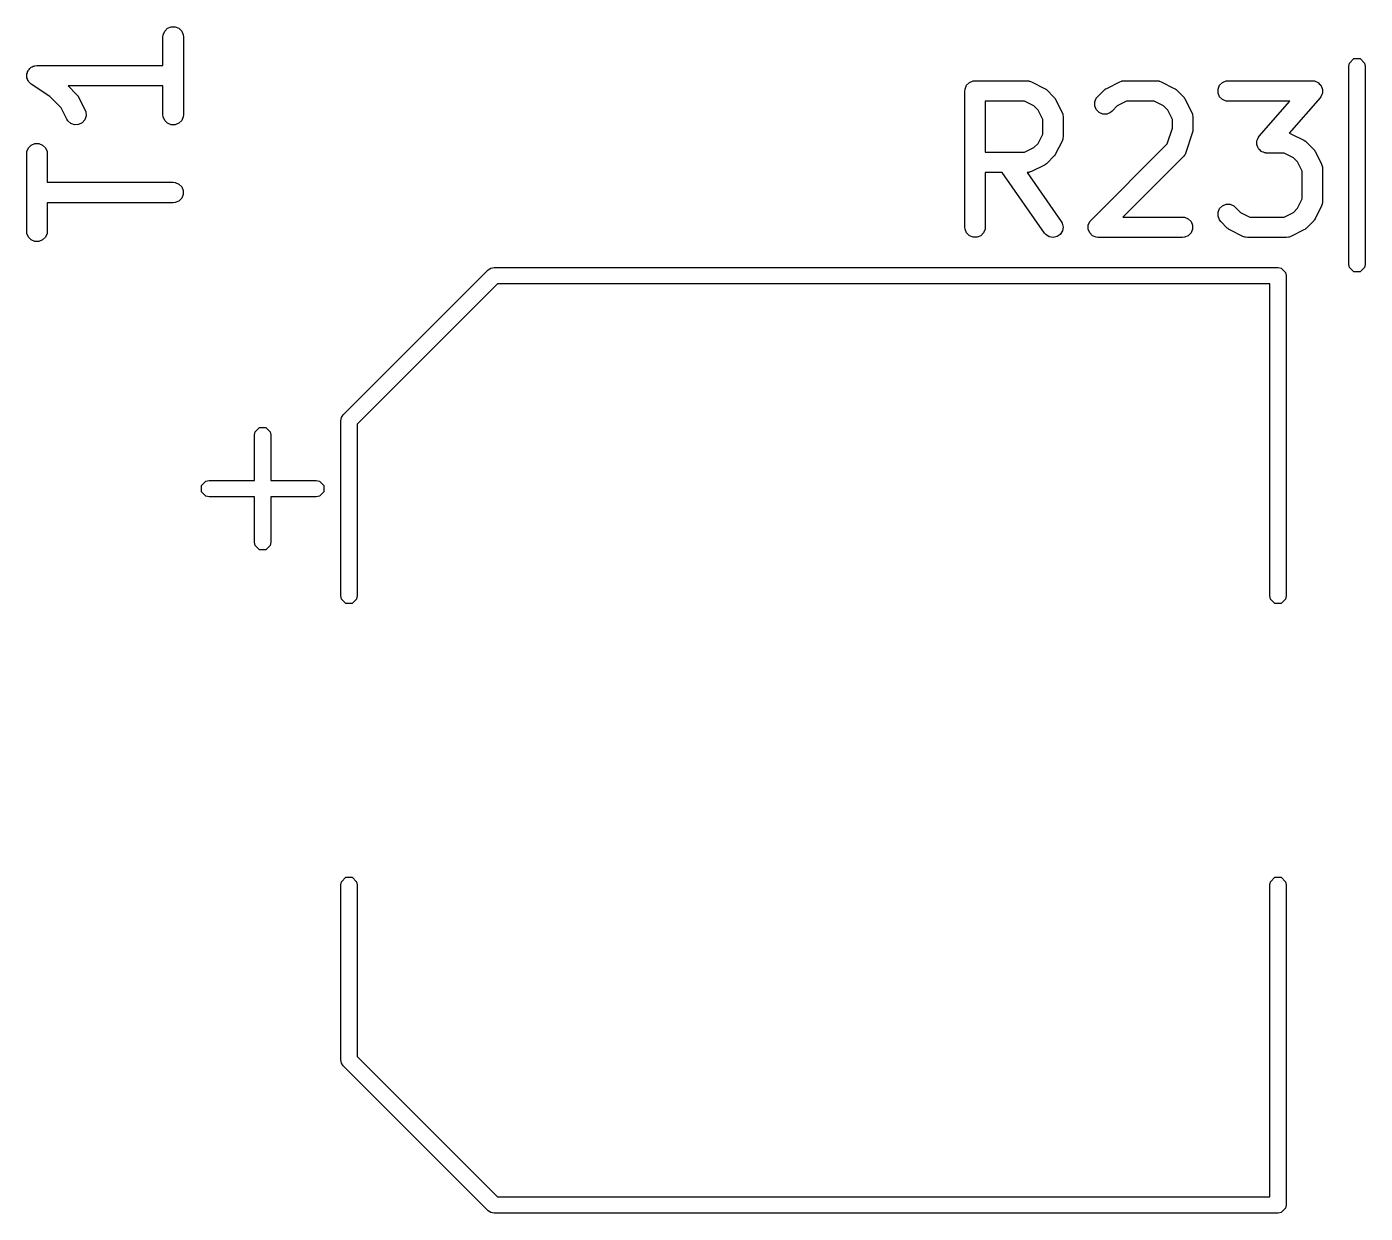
# Model space of a CAD drawing. Header units: millimetres. Extents: x 113.4 to 170.4, y -113 to -74.5.
# Drawn here: x 130.22 to 140.05, y -92.69 to -83.98 of the extents above; entities that cross this region are included whole.
import ezdxf

# ---------------------------------------------------------------- set-up
doc = ezdxf.new("R2010")
doc.units = ezdxf.units.MM
doc.layers.add('F.Silkscreen', color=41, linetype='CONTINUOUS', true_color=0xf2eda1)

msp = doc.modelspace()

# ---------------------------------------------------------------- linework, layer by layer
at = {"layer": 'F.Silkscreen', "linetype": 'CONTINUOUS'}
for p, q in [((131.237004, -84.015407), (131.257696, -83.994715)), ((131.257696, -83.994715), (131.284732, -83.983516)), ((131.284732, -83.983516), (131.313996, -83.983516)), ((131.313996, -83.983516), (131.341032, -83.994715)), ((131.341032, -83.994715), (131.361724, -84.015407)), ((131.224364, -84.057075), (131.225805, -84.042443)), ((131.224364, -84.267789), (131.224364, -84.057075)), ((131.225805, -84.042443), (131.237004, -84.015407)), ((131.361724, -84.015407), (131.372923, -84.042443)), ((131.372923, -84.042443), (131.374364, -84.057075)), ((131.374364, -84.057075), (131.374364, -84.628503)), ((130.234162, -84.307981), (130.237004, -84.301121)), ((130.237004, -84.301121), (130.242199, -84.295925)), ((130.242199, -84.295925), (130.246276, -84.289811)), ((130.246276, -84.289811), (130.252445, -84.285679)), ((130.252445, -84.285679), (130.257696, -84.280429)), ((130.257696, -84.280429), (130.264485, -84.277616)), ((130.264485, -84.277616), (130.270591, -84.273528)), ((130.270591, -84.273528), (130.277871, -84.272071)), ((130.277871, -84.272071), (130.284732, -84.26923)), ((130.284732, -84.26923), (130.299208, -84.267804)), ((130.299208, -84.267804), (130.299285, -84.267789)), ((130.299285, -84.267789), (130.299311, -84.267794)), ((130.299311, -84.267794), (130.299364, -84.267789)), ((130.299364, -84.267789), (131.224364, -84.267789)), ((139.93, -84.272936), (139.934567, -84.249975)), ((139.93, -85.727064), (139.93, -84.272936)), ((139.934567, -84.249975), (139.967039, -84.217503)), ((139.967039, -84.217503), (140.012961, -84.217503)), ((140.012961, -84.217503), (140.045433, -84.249975)), ((140.045433, -84.249975), (140.05, -84.272936)), ((140.05, -84.272936), (140.05, -85.727064)), ((130.224364, -84.342868), (130.225805, -84.335583)), ((130.225805, -84.350072), (130.224364, -84.342868)), ((130.225805, -84.328157), (130.228617, -84.321368)), ((130.225805, -84.335583), (130.225805, -84.328157)), ((130.225805, -84.357421), (130.225805, -84.350072)), ((130.228646, -84.364281), (130.225805, -84.357421)), ((130.228617, -84.321368), (130.230043, -84.31416)), ((130.230103, -84.371562), (130.228646, -84.364281)), ((130.230043, -84.31416), (130.234162, -84.307981)), ((130.234191, -84.377667), (130.230103, -84.371562)), ((130.237004, -84.384457), (130.234191, -84.377667)), ((130.242254, -84.389707), (130.237004, -84.384457)), ((130.246386, -84.395877), (130.242254, -84.389707)), ((130.257644, -84.405097), (130.246386, -84.395877)), ((137.123354, -84.413151), (137.144046, -84.392459)), ((137.144046, -84.392459), (137.171082, -84.38126)), ((137.171082, -84.38126), (137.185714, -84.379819)), ((137.185714, -84.379819), (137.566666, -84.379819)), ((137.566666, -84.379819), (137.581298, -84.38126)), ((137.581298, -84.38126), (137.583787, -84.382291)), ((137.583787, -84.382291), (137.586475, -84.382482)), ((137.586475, -84.382482), (137.600207, -84.387737)), ((137.600207, -84.387737), (137.695445, -84.435356)), ((138.152173, -84.435356), (138.247411, -84.387737)), ((138.247411, -84.387737), (138.261142, -84.382482)), ((138.261142, -84.382482), (138.263831, -84.38229)), ((138.263831, -84.38229), (138.26632, -84.38126)), ((138.26632, -84.38126), (138.280952, -84.379819)), ((138.280952, -84.379819), (138.519047, -84.379819)), ((138.519047, -84.379819), (138.533679, -84.38126)), ((138.533679, -84.38126), (138.536168, -84.382291)), ((138.536168, -84.382291), (138.538856, -84.382482)), ((138.538856, -84.382482), (138.552588, -84.387737)), ((138.552588, -84.387737), (138.647826, -84.435356)), ((138.980497, -84.413151), (139.001189, -84.392459)), ((139.001189, -84.392459), (139.028225, -84.38126)), ((139.028225, -84.38126), (139.042857, -84.379819)), ((139.042857, -84.379819), (139.661904, -84.379819)), ((139.661904, -84.379819), (139.669642, -84.380581)), ((139.669642, -84.380581), (139.67161, -84.38045)), ((139.67161, -84.38045), (139.672965, -84.380908)), ((139.672965, -84.380908), (139.676536, -84.38126)), ((139.676536, -84.38126), (139.687793, -84.385923)), ((139.687793, -84.385923), (139.699331, -84.389825)), ((139.699331, -84.389825), (139.701235, -84.39149)), ((139.701235, -84.39149), (139.703572, -84.392459)), ((139.703572, -84.392459), (139.712182, -84.401069)), ((139.712182, -84.401069), (139.721355, -84.409095)), ((130.257696, -84.405149), (130.257644, -84.405097)), ((130.257718, -84.405158), (130.257696, -84.405149)), ((130.257761, -84.405193), (130.257718, -84.405158)), ((130.394439, -84.496311), (130.257761, -84.405193)), ((130.47582, -84.577692), (130.394439, -84.496311)), ((131.224364, -84.417789), (130.528049, -84.417789)), ((130.528049, -84.417789), (130.590492, -84.480232)), ((130.590492, -84.480232), (130.595212, -84.485982)), ((130.595212, -84.485982), (130.596709, -84.487281)), ((130.596709, -84.487281), (130.598128, -84.489535)), ((130.598128, -84.489535), (130.59982, -84.491597)), ((130.59982, -84.491597), (130.600578, -84.493429)), ((130.600578, -84.493429), (130.604541, -84.499724)), ((130.604541, -84.499724), (130.65216, -84.594962)), ((131.224364, -84.628503), (131.224364, -84.417789)), ((137.110714, -84.454819), (137.112155, -84.440187)), ((137.110714, -85.454819), (137.110714, -84.454819)), ((137.112155, -84.440187), (137.123354, -84.413151)), ((137.695445, -84.435356), (137.701744, -84.43932)), ((137.701744, -84.43932), (137.703572, -84.440078)), ((137.703572, -84.440078), (137.705628, -84.441766)), ((137.705628, -84.441766), (137.707888, -84.443188)), ((137.707888, -84.443188), (137.709187, -84.444686)), ((137.709187, -84.444686), (137.714937, -84.449405)), ((137.714937, -84.449405), (137.762556, -84.497024)), ((137.762556, -84.497024), (137.767274, -84.502773)), ((138.075735, -84.508389), (138.085062, -84.497024)), ((138.085062, -84.497024), (138.132681, -84.449405)), ((138.132681, -84.449405), (138.13843, -84.444686)), ((138.13843, -84.444686), (138.13973, -84.443188)), ((138.13973, -84.443188), (138.141989, -84.441766)), ((138.141989, -84.441766), (138.144046, -84.440078)), ((138.144046, -84.440078), (138.145873, -84.43932)), ((138.145873, -84.43932), (138.152173, -84.435356)), ((138.647826, -84.435356), (138.654125, -84.43932)), ((138.654125, -84.43932), (138.655953, -84.440078)), ((138.655953, -84.440078), (138.658009, -84.441766)), ((138.658009, -84.441766), (138.660269, -84.443188)), ((138.660269, -84.443188), (138.661568, -84.444686)), ((138.661568, -84.444686), (138.667318, -84.449405)), ((138.667318, -84.449405), (138.714937, -84.497024)), ((138.714937, -84.497024), (138.719655, -84.502773)), ((138.969298, -84.440187), (138.980497, -84.413151)), ((138.969298, -84.469451), (138.969298, -84.440187)), ((138.980497, -84.496487), (138.969298, -84.469451)), ((139.001189, -84.517179), (138.980497, -84.496487)), ((139.722868, -84.497882), (139.718347, -84.504207)), ((139.721355, -84.409095), (139.722477, -84.411364)), ((139.722477, -84.411364), (139.724264, -84.413151)), ((139.724264, -84.496487), (139.722868, -84.497882)), ((139.724264, -84.413151), (139.728924, -84.424401)), ((139.724812, -84.495163), (139.724264, -84.496487)), ((139.726898, -84.492246), (139.724812, -84.495163)), ((139.730799, -84.480708), (139.726898, -84.492246)), ((139.728924, -84.424401), (139.734327, -84.435327)), ((139.735463, -84.469451), (139.730799, -84.480708)), ((139.734327, -84.435327), (139.734495, -84.43785)), ((139.734495, -84.43785), (139.735463, -84.440187)), ((139.735463, -84.440187), (139.735463, -84.452371)), ((139.735463, -84.452371), (139.736273, -84.464525)), ((139.736273, -84.464525), (139.735463, -84.46692)), ((139.735463, -84.46692), (139.735463, -84.469451)), ((130.517996, -84.662044), (130.47582, -84.577692)), ((130.65216, -84.594962), (130.657415, -84.608693)), ((137.548961, -84.529819), (137.260714, -84.529819)), ((137.260714, -84.529819), (137.260714, -84.903628)), ((137.617477, -84.564077), (137.548961, -84.529819)), ((137.647884, -84.594484), (137.617477, -84.564077)), ((137.682142, -84.663), (137.647884, -84.594484)), ((137.767274, -84.502773), (137.768773, -84.504073)), ((137.768773, -84.504073), (137.770194, -84.506332)), ((137.770194, -84.506332), (137.771883, -84.508389)), ((137.771883, -84.508389), (137.77264, -84.510216)), ((137.77264, -84.510216), (137.776605, -84.516516)), ((137.776605, -84.516516), (137.824224, -84.611754)), ((138.064536, -84.535426), (138.075735, -84.508389)), ((138.064536, -84.564688), (138.064536, -84.535426)), ((138.075735, -84.591725), (138.064536, -84.564688)), ((138.096427, -84.612417), (138.075735, -84.591725)), ((138.230141, -84.564077), (138.191128, -84.60309)), ((138.298657, -84.529819), (138.230141, -84.564077)), ((138.501342, -84.529819), (138.298657, -84.529819)), ((138.569858, -84.564077), (138.501342, -84.529819)), ((138.600265, -84.594484), (138.569858, -84.564077)), ((138.634523, -84.663), (138.600265, -84.594484)), ((138.719655, -84.502773), (138.721154, -84.504073)), ((138.721154, -84.504073), (138.722575, -84.506332)), ((138.722575, -84.506332), (138.724264, -84.508389)), ((138.724264, -84.508389), (138.725021, -84.510216)), ((138.725021, -84.510216), (138.728986, -84.516516)), ((138.728986, -84.516516), (138.776605, -84.611754)), ((139.028225, -84.528378), (139.001189, -84.517179)), ((139.042857, -84.529819), (139.028225, -84.528378)), ((139.496622, -84.529819), (139.042857, -84.529819)), ((139.272128, -84.786383), (139.496622, -84.529819)), ((139.718347, -84.504207), (139.491451, -84.763516)), ((130.525828, -84.674487), (130.517996, -84.662044)), ((130.547936, -84.69366), (130.525828, -84.674487)), ((130.575697, -84.702914), (130.547936, -84.69366)), ((130.631062, -84.687752), (130.604887, -84.70084)), ((130.650235, -84.665645), (130.631062, -84.687752)), ((130.659489, -84.637883), (130.650235, -84.665645)), ((130.657415, -84.608693), (130.659489, -84.637883)), ((131.225805, -84.643135), (131.224364, -84.628503)), ((131.237004, -84.670171), (131.225805, -84.643135)), ((131.257696, -84.690863), (131.237004, -84.670171)), ((131.284732, -84.702062), (131.257696, -84.690863)), ((131.341032, -84.690863), (131.313996, -84.702062)), ((131.361724, -84.670171), (131.341032, -84.690863)), ((131.372923, -84.643135), (131.361724, -84.670171)), ((131.374364, -84.628503), (131.372923, -84.643135)), ((137.682142, -84.770447), (137.682142, -84.663)), ((137.824224, -84.611754), (137.829479, -84.625485)), ((137.829479, -84.625485), (137.82967, -84.628174)), ((137.82967, -84.628174), (137.830701, -84.630663)), ((137.830701, -84.630663), (137.832142, -84.645295)), ((137.832142, -84.645295), (137.832142, -84.788152)), ((138.123464, -84.623616), (138.096427, -84.612417)), ((138.152726, -84.623616), (138.123464, -84.623616)), ((138.179763, -84.612417), (138.152726, -84.623616)), ((138.191128, -84.60309), (138.179763, -84.612417)), ((138.634523, -84.728363), (138.634523, -84.663)), ((138.776605, -84.611754), (138.78186, -84.625485)), ((138.78186, -84.625485), (138.782051, -84.628174)), ((138.782051, -84.628174), (138.783082, -84.630663)), ((138.783082, -84.630663), (138.784523, -84.645295)), ((138.784523, -84.645295), (138.784523, -84.740533)), ((130.604887, -84.70084), (130.575697, -84.702914)), ((131.313996, -84.702062), (131.284732, -84.702062)), ((137.647884, -84.838963), (137.682142, -84.770447)), ((137.832142, -84.788152), (137.830701, -84.802784)), ((138.596351, -84.842876), (138.634523, -84.728363)), ((138.780674, -84.764251), (138.733055, -84.907107)), ((138.782323, -84.756995), (138.780674, -84.764251)), ((138.783082, -84.755165), (138.782323, -84.756995)), ((138.783343, -84.752511), (138.783082, -84.755165)), ((138.783934, -84.749914), (138.783343, -84.752511)), ((138.784523, -84.740533), (138.783793, -84.747939)), ((138.783793, -84.747939), (138.783934, -84.749914)), ((139.265662, -84.795426), (139.266211, -84.794103)), ((139.266211, -84.794103), (139.267606, -84.792707)), ((139.267606, -84.792707), (139.272128, -84.786383)), ((139.491451, -84.763516), (139.504969, -84.768689)), ((139.504969, -84.768689), (139.600207, -84.816308)), ((130.225805, -84.899586), (130.237004, -84.87255)), ((130.237004, -84.87255), (130.257696, -84.851858)), ((130.257696, -84.851858), (130.284732, -84.840659)), ((130.284732, -84.840659), (130.313996, -84.840659)), ((130.313996, -84.840659), (130.341032, -84.851858)), ((130.341032, -84.851858), (130.361724, -84.87255)), ((130.361724, -84.87255), (130.372923, -84.899586)), ((137.548961, -84.903628), (137.617477, -84.86937)), ((137.617477, -84.86937), (137.647884, -84.838963)), ((137.824224, -84.821693), (137.776605, -84.916931)), ((137.829479, -84.807962), (137.824224, -84.821693)), ((137.82967, -84.805272), (137.829479, -84.807962)), ((137.830701, -84.802784), (137.82967, -84.805272)), ((138.037443, -85.401786), (138.596351, -84.842876)), ((139.254202, -84.826065), (139.255012, -84.823669)), ((139.255012, -84.838218), (139.254202, -84.826065)), ((139.255012, -84.821139), (139.259675, -84.809881)), ((139.255012, -84.823669), (139.255012, -84.821139)), ((139.255012, -84.850403), (139.255012, -84.838218)), ((139.255979, -84.852739), (139.255012, -84.850403)), ((139.256148, -84.855263), (139.255979, -84.852739)), ((139.26155, -84.866188), (139.256148, -84.855263)), ((139.259675, -84.809881), (139.263577, -84.798344)), ((139.266211, -84.877439), (139.26155, -84.866188)), ((139.263577, -84.798344), (139.265662, -84.795426)), ((139.267997, -84.879225), (139.266211, -84.877439)), ((139.26912, -84.881495), (139.267997, -84.879225)), ((139.278292, -84.88952), (139.26912, -84.881495)), ((139.286903, -84.898131), (139.278292, -84.88952)), ((139.600207, -84.816308), (139.606506, -84.820272)), ((139.606506, -84.820272), (139.608334, -84.82103)), ((139.608334, -84.82103), (139.61039, -84.822718)), ((139.61039, -84.822718), (139.61265, -84.82414)), ((139.61265, -84.82414), (139.613949, -84.825638)), ((139.613949, -84.825638), (139.619699, -84.830357)), ((139.619699, -84.830357), (139.667318, -84.877976)), ((139.667318, -84.877976), (139.672036, -84.883725)), ((139.672036, -84.883725), (139.673535, -84.885025)), ((139.673535, -84.885025), (139.674956, -84.887284)), ((139.674956, -84.887284), (139.676645, -84.889341)), ((139.676645, -84.889341), (139.677402, -84.891168)), ((139.677402, -84.891168), (139.681367, -84.897468)), ((130.224364, -84.914218), (130.225805, -84.899586)), ((130.224364, -85.485646), (130.224364, -84.914218)), ((130.372923, -84.899586), (130.374364, -84.914218)), ((130.374364, -84.914218), (130.374364, -85.124932)), ((137.260714, -84.903628), (137.548961, -84.903628)), ((137.705628, -84.99168), (137.703572, -84.993369)), ((137.707888, -84.990259), (137.705628, -84.99168)), ((137.709187, -84.98876), (137.707888, -84.990259)), ((137.714937, -84.984042), (137.709187, -84.98876)), ((137.762556, -84.936423), (137.714937, -84.984042)), ((137.767274, -84.930673), (137.762556, -84.936423)), ((137.768773, -84.929374), (137.767274, -84.930673)), ((137.770194, -84.927114), (137.768773, -84.929374)), ((137.771883, -84.925058), (137.770194, -84.927114)), ((137.77264, -84.92323), (137.771883, -84.925058)), ((137.776605, -84.916931), (137.77264, -84.92323)), ((138.714937, -84.936423), (138.271542, -85.379819)), ((138.724265, -84.925058), (138.714937, -84.936423)), ((138.725296, -84.922567), (138.724265, -84.925058)), ((138.727061, -84.920533), (138.725296, -84.922567)), ((138.733055, -84.907107), (138.727061, -84.920533)), ((139.289239, -84.899099), (139.286903, -84.898131)), ((139.291144, -84.900765), (139.289239, -84.899099)), ((139.302681, -84.904666), (139.291144, -84.900765)), ((139.313939, -84.90933), (139.302681, -84.904666)), ((139.317509, -84.909681), (139.313939, -84.90933)), ((139.318865, -84.91014), (139.317509, -84.909681)), ((139.320832, -84.910008), (139.318865, -84.91014)), ((139.328571, -84.910771), (139.320832, -84.910008)), ((139.453723, -84.910771), (139.328571, -84.910771)), ((139.522239, -84.945029), (139.453723, -84.910771)), ((139.552646, -84.975436), (139.522239, -84.945029)), ((139.586904, -85.043952), (139.552646, -84.975436)), ((139.681367, -84.897468), (139.728986, -84.992706)), ((137.38476, -85.053628), (137.260714, -85.053628)), ((137.260714, -85.053628), (137.260714, -85.454819)), ((137.6957, -85.497829), (137.38476, -85.053628)), ((137.581298, -85.052187), (137.567781, -85.053518)), ((137.567781, -85.053518), (137.818585, -85.41181)), ((137.583787, -85.051155), (137.581298, -85.052187)), ((137.586475, -85.050965), (137.583787, -85.051155)), ((137.600207, -85.04571), (137.586475, -85.050965)), ((137.695445, -84.998091), (137.600207, -85.04571)), ((137.701744, -84.994126), (137.695445, -84.998091)), ((137.703572, -84.993369), (137.701744, -84.994126)), ((139.586904, -85.246637), (139.586904, -85.043952)), ((139.728986, -84.992706), (139.734241, -85.006437)), ((139.734241, -85.006437), (139.734432, -85.009126)), ((139.734432, -85.009126), (139.735463, -85.011615)), ((139.735463, -85.011615), (139.736904, -85.026247)), ((139.736904, -85.026247), (139.736904, -85.264342)), ((130.374364, -85.124932), (131.299364, -85.124932)), ((131.299364, -85.124932), (131.313996, -85.126373)), ((131.313996, -85.126373), (131.341032, -85.137572)), ((131.341032, -85.137572), (131.361724, -85.158264)), ((131.361724, -85.158264), (131.372923, -85.1853)), ((131.372923, -85.1853), (131.372923, -85.214564)), ((131.299364, -85.274932), (130.374364, -85.274932)), ((130.374364, -85.274932), (130.374364, -85.485646)), ((131.313996, -85.273491), (131.299364, -85.274932)), ((131.341032, -85.262292), (131.313996, -85.273491)), ((131.361724, -85.2416), (131.341032, -85.262292)), ((131.372923, -85.214564), (131.361724, -85.2416)), ((139.00119, -85.297219), (139.028226, -85.286021)), ((139.028226, -85.286021), (139.057489, -85.286021)), ((139.057489, -85.286021), (139.084525, -85.29722)), ((139.552645, -85.315153), (139.586904, -85.246637)), ((139.734241, -85.284152), (139.728986, -85.297883)), ((139.734432, -85.281462), (139.734241, -85.284152)), ((139.735463, -85.278974), (139.734432, -85.281462)), ((139.736904, -85.264342), (139.735463, -85.278974)), ((138.271542, -85.379819), (138.709523, -85.379819)), ((138.709523, -85.379819), (138.724155, -85.38126)), ((138.724155, -85.38126), (138.751191, -85.392459)), ((138.969298, -85.344948), (138.980497, -85.317912)), ((138.969298, -85.374211), (138.969298, -85.344948)), ((138.980496, -85.401247), (138.969298, -85.374211)), ((138.980497, -85.317912), (139.00119, -85.297219)), ((139.084525, -85.29722), (139.095891, -85.306548)), ((139.095891, -85.306548), (139.134903, -85.345561)), ((139.134903, -85.345561), (139.203419, -85.379819)), ((139.203419, -85.379819), (139.453723, -85.379819)), ((139.453723, -85.379819), (139.522238, -85.345561)), ((139.522238, -85.345561), (139.552645, -85.315153)), ((139.728986, -85.297883), (139.681367, -85.393121)), ((137.112155, -85.469451), (137.110714, -85.454819)), ((137.123354, -85.496487), (137.112155, -85.469451)), ((137.259273, -85.469451), (137.248074, -85.496487)), ((137.260714, -85.454819), (137.259273, -85.469451)), ((137.827039, -85.482012), (137.811312, -85.50669)), ((137.818585, -85.41181), (137.825795, -85.424623)), ((137.825795, -85.424623), (137.832124, -85.453194)), ((137.832124, -85.453194), (137.827039, -85.482012)), ((138.016917, -85.440187), (138.028116, -85.413151)), ((138.016917, -85.469451), (138.016917, -85.440187)), ((138.028116, -85.496487), (138.016917, -85.469451)), ((138.028116, -85.413151), (138.037443, -85.401786)), ((138.751191, -85.392459), (138.771883, -85.413151)), ((138.771883, -85.413151), (138.783082, -85.440187)), ((138.783082, -85.469451), (138.771883, -85.496487)), ((138.783082, -85.440187), (138.783082, -85.469451)), ((138.989823, -85.412612), (138.980496, -85.401247)), ((139.037442, -85.460232), (138.989823, -85.412612)), ((139.043191, -85.46495), (139.037442, -85.460232)), ((139.044492, -85.46645), (139.043191, -85.46495)), ((139.046751, -85.467872), (139.044492, -85.46645)), ((139.048808, -85.46956), (139.046751, -85.467872)), ((139.050635, -85.470317), (139.048808, -85.46956)), ((139.056935, -85.474282), (139.050635, -85.470317)), ((139.152173, -85.521901), (139.056935, -85.474282)), ((139.600207, -85.474282), (139.504969, -85.521901)), ((139.606506, -85.470317), (139.600207, -85.474282)), ((139.608334, -85.46956), (139.606506, -85.470317)), ((139.61039, -85.467872), (139.608334, -85.46956)), ((139.61265, -85.46645), (139.61039, -85.467872)), ((139.61395, -85.46495), (139.61265, -85.46645)), ((139.6197, -85.460232), (139.61395, -85.46495)), ((139.667318, -85.412613), (139.6197, -85.460232)), ((139.672036, -85.406863), (139.667318, -85.412613)), ((139.673535, -85.405564), (139.672036, -85.406863)), ((139.674956, -85.403305), (139.673535, -85.405564)), ((139.676646, -85.401247), (139.674956, -85.403305)), ((139.677403, -85.399417), (139.676646, -85.401247)), ((139.681367, -85.393121), (139.677403, -85.399417)), ((130.225805, -85.500278), (130.224364, -85.485646)), ((130.237004, -85.527314), (130.225805, -85.500278)), ((130.257696, -85.548006), (130.237004, -85.527314)), ((130.284732, -85.559205), (130.257696, -85.548006)), ((130.313996, -85.559205), (130.284732, -85.559205)), ((130.341032, -85.548006), (130.313996, -85.559205)), ((130.361724, -85.527314), (130.341032, -85.548006)), ((130.372923, -85.500278), (130.361724, -85.527314)), ((130.374364, -85.485646), (130.372923, -85.500278)), ((137.144046, -85.517179), (137.123354, -85.496487)), ((137.171082, -85.528378), (137.144046, -85.517179)), ((137.200346, -85.528378), (137.171082, -85.528378)), ((137.227382, -85.517179), (137.200346, -85.528378)), ((137.248074, -85.496487), (137.227382, -85.517179)), ((137.705271, -85.508989), (137.6957, -85.497829)), ((137.72995, -85.524716), (137.705271, -85.508989)), ((137.758767, -85.529802), (137.72995, -85.524716)), ((137.787338, -85.523472), (137.758767, -85.529802)), ((137.811312, -85.50669), (137.787338, -85.523472)), ((138.048808, -85.517179), (138.028116, -85.496487)), ((138.075844, -85.528378), (138.048808, -85.517179)), ((138.090476, -85.529819), (138.075844, -85.528378)), ((138.709523, -85.529819), (138.090476, -85.529819)), ((138.724155, -85.528378), (138.709523, -85.529819)), ((138.751191, -85.517179), (138.724155, -85.528378)), ((138.771883, -85.496487), (138.751191, -85.517179)), ((139.165904, -85.527156), (139.152173, -85.521901)), ((139.168593, -85.527347), (139.165904, -85.527156)), ((139.171082, -85.528378), (139.168593, -85.527347)), ((139.185714, -85.529819), (139.171082, -85.528378)), ((139.471428, -85.529819), (139.185714, -85.529819)), ((139.48606, -85.528378), (139.471428, -85.529819)), ((139.488549, -85.527346), (139.48606, -85.528378)), ((139.491237, -85.527156), (139.488549, -85.527346)), ((139.504969, -85.521901), (139.491237, -85.527156)), ((132.547574, -86.831791), (133.61201, -85.767354)), ((133.61201, -85.767354), (133.631476, -85.754347)), ((133.631476, -85.754347), (133.654437, -85.74978)), ((133.654437, -85.74978), (139.41, -85.74978)), ((139.41, -85.74978), (139.432961, -85.754347)), ((139.432961, -85.754347), (139.465433, -85.786819)), ((139.934567, -85.750025), (139.93, -85.727064)), ((139.967039, -85.782497), (139.934567, -85.750025)), ((140.045433, -85.750025), (140.012961, -85.782497)), ((140.05, -85.727064), (140.045433, -85.750025)), ((133.67929, -85.86978), (132.65, -86.899069)), ((139.35, -85.86978), (133.67929, -85.86978)), ((139.35, -88.15978), (139.35, -85.86978)), ((139.465433, -85.786819), (139.47, -85.80978)), ((139.47, -85.80978), (139.47, -88.15978)), ((140.012961, -85.782497), (139.967039, -85.782497)), ((132.53, -86.874217), (132.534567, -86.851256)), ((132.534567, -86.851256), (132.547574, -86.831791)), ((131.89625, -86.97853), (131.900817, -86.955569)), ((131.900817, -86.955569), (131.933289, -86.923097)), ((131.933289, -86.923097), (131.979211, -86.923097)), ((131.979211, -86.923097), (132.011683, -86.955569)), ((132.011683, -86.955569), (132.01625, -86.97853)), ((132.53, -88.15978), (132.53, -86.874217)), ((132.65, -86.899069), (132.65, -88.15978)), ((131.89625, -87.31228), (131.89625, -86.97853)), ((132.01625, -86.97853), (132.01625, -87.31228)), ((131.507067, -87.349319), (131.539539, -87.316847)), ((131.507067, -87.395241), (131.507067, -87.349319)), ((131.539539, -87.316847), (131.5625, -87.31228)), ((131.5625, -87.31228), (131.89625, -87.31228)), ((132.01625, -87.31228), (132.35, -87.31228)), ((132.35, -87.31228), (132.372961, -87.316847)), ((132.372961, -87.316847), (132.405433, -87.349319)), ((132.405433, -87.349319), (132.405433, -87.395241)), ((131.539539, -87.427713), (131.507067, -87.395241)), ((131.5625, -87.43228), (131.539539, -87.427713)), ((131.89625, -87.43228), (131.5625, -87.43228)), ((131.89625, -87.76603), (131.89625, -87.43228)), ((132.35, -87.43228), (132.01625, -87.43228)), ((132.01625, -87.43228), (132.01625, -87.76603)), ((132.372961, -87.427713), (132.35, -87.43228)), ((132.405433, -87.395241), (132.372961, -87.427713)), ((131.900817, -87.788991), (131.89625, -87.76603)), ((131.933289, -87.821463), (131.900817, -87.788991)), ((131.979211, -87.821463), (131.933289, -87.821463)), ((132.011683, -87.788991), (131.979211, -87.821463)), ((132.01625, -87.76603), (132.011683, -87.788991)), ((132.534567, -88.182741), (132.53, -88.15978)), ((132.567039, -88.215213), (132.534567, -88.182741)), ((132.612961, -88.215213), (132.567039, -88.215213)), ((132.645433, -88.182741), (132.612961, -88.215213)), ((132.65, -88.15978), (132.645433, -88.182741)), ((139.354567, -88.182741), (139.35, -88.15978)), ((139.387039, -88.215213), (139.354567, -88.182741)), ((139.432961, -88.215213), (139.387039, -88.215213)), ((139.465433, -88.182741), (139.432961, -88.215213)), ((139.47, -88.15978), (139.465433, -88.182741)), ((132.53, -90.27978), (132.534567, -90.256819)), ((132.53, -91.565343), (132.53, -90.27978)), ((132.534567, -90.256819), (132.567039, -90.224347)), ((132.567039, -90.224347), (132.612961, -90.224347)), ((132.612961, -90.224347), (132.645433, -90.256819)), ((132.645433, -90.256819), (132.65, -90.27978)), ((132.65, -90.27978), (132.65, -91.54049)), ((139.35, -90.27978), (139.354567, -90.256819)), ((139.35, -92.56978), (139.35, -90.27978)), ((139.354567, -90.256819), (139.387039, -90.224347)), ((139.387039, -90.224347), (139.432961, -90.224347)), ((139.432961, -90.224347), (139.465433, -90.256819)), ((139.465433, -90.256819), (139.47, -90.27978)), ((139.47, -90.27978), (139.47, -92.62978)), ((132.534567, -91.588304), (132.53, -91.565343)), ((132.65, -91.54049), (133.67929, -92.56978)), ((132.547574, -91.607769), (132.534567, -91.588304)), ((133.61201, -92.672206), (132.547574, -91.607769)), ((133.67929, -92.56978), (139.35, -92.56978)), ((139.465433, -92.652741), (139.432961, -92.685213)), ((139.47, -92.62978), (139.465433, -92.652741)), ((133.631476, -92.685213), (133.61201, -92.672206)), ((133.654437, -92.68978), (133.631476, -92.685213)), ((139.41, -92.68978), (133.654437, -92.68978)), ((139.432961, -92.685213), (139.41, -92.68978))]:
    msp.add_line(p, q, dxfattribs=at)

doc.saveas('drawing.dxf')
